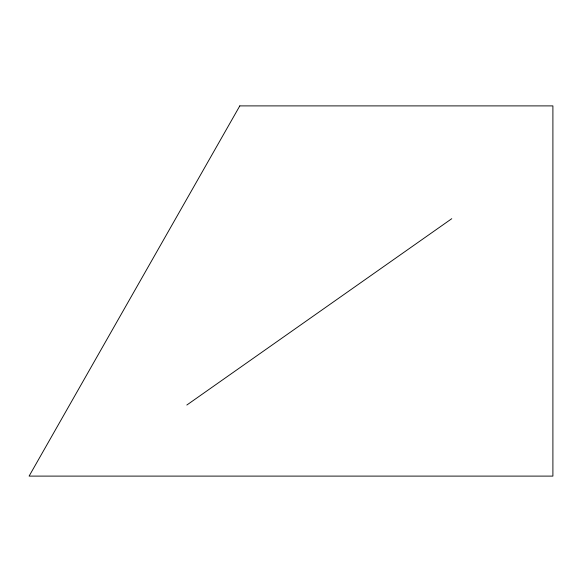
<?xml version="1.0" encoding="UTF-8"?>
<svg xmlns="http://www.w3.org/2000/svg" width="582" height="582" viewBox="0 0 582 582"><rect width="100%" height="100%" fill="white"/><g stroke="black" fill="none" stroke-linecap="round" stroke-linejoin="round"><path stroke-width="0.87" d="M186.822 405.036L451.763 218.687M239.799 105.895L29.1 476.105L552.9 476.105L552.9 105.895L239.799 105.895"/></g></svg>
